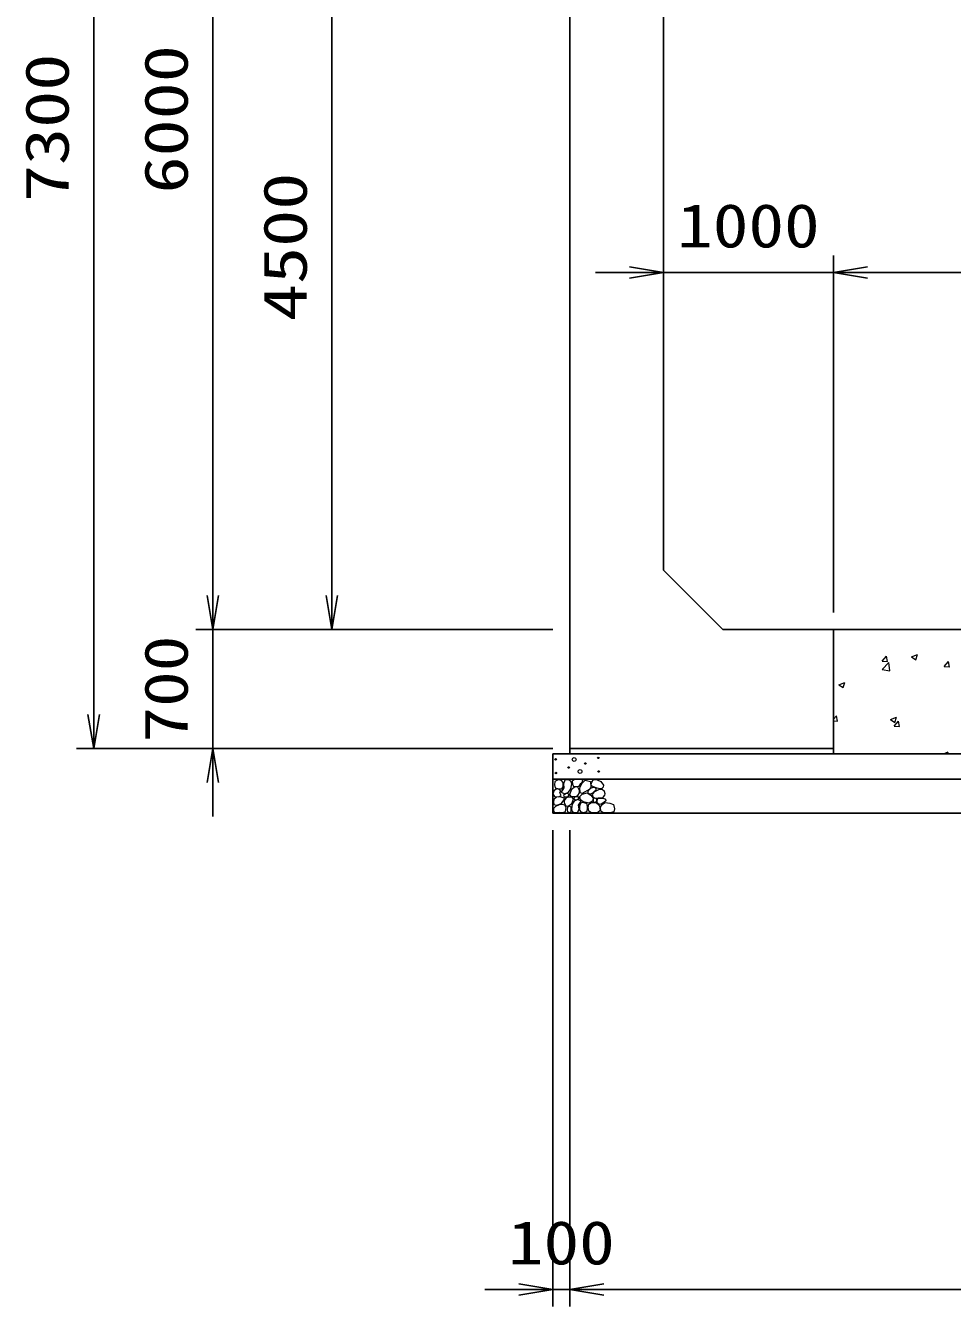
# Model space of a CAD drawing. Units: millimetres at full size. Extents: x 0 to 84100, y 0 to 59400.
# Drawn here: x 60300 to 65749, y 28820 to 36351 of the extents above; entities that cross this region are included whole.
import ezdxf
from ezdxf.enums import TextEntityAlignment as Align

# ---------------------------------------------------------------- set-up
doc = ezdxf.new("R2010")
doc.units = ezdxf.units.MM
for name, color, linetype, lineweight in [('D-DCR-HCHn', 4, 'Continuous', 9), ('D-STR-DIM', 7, 'Continuous', 25), ('D-STR-STRn', 1, 'Continuous', 25)]:
    doc.layers.add(name, color=color, linetype=linetype, lineweight=lineweight)
doc.styles.add('ＭＳ ゴシック', font='')
doc.styles.get('ＭＳ ゴシック').set_extended_font_data('MS Gothic')

# ---------------------------------------------------------------- blocks, each defined once
blk = doc.blocks.new('open_arrow')
at = {"color": 0, "linetype": 'Continuous', "lineweight": -2}
blk.add_lwpolyline([(7.5, 1.25), (0, 0), (7.5, -1.25)], dxfattribs=at)

msp = doc.modelspace()

# ---------------------------------------------------------------- linework, layer by layer
at = {"layer": 'D-DCR-HCHn'}
for p, q in [((65337.009, 32614.4), (65367.373, 32611.744)), ((65337.118, 32614.425), (65361.609, 32643.611)), ((65367.586, 32611.313), (65361.713, 32643.156)), ((65508.93, 32639.335), (65544.5, 32652.989)), ((65508.933, 32639.268), (65534.202, 32622.224)), ((65534.232, 32622.25), (65544.532, 32652.948)), ((65701.488, 32582.547), (65725.978, 32611.733)), ((65731.954, 32579.433), (65726.08, 32611.276)), ((65336.773, 32564.652), (65376.34, 32605.889)), ((65336.85, 32564.448), (65382.03, 32557.441)), ((65381.973, 32557.564), (65376.36, 32605.808)), ((65701.377, 32582.522), (65731.741, 32579.865)), ((65082.097, 32475.489), (65117.667, 32489.143)), ((65082.1, 32475.422), (65107.369, 32458.378)), ((65107.399, 32458.404), (65117.699, 32489.102)), ((65050, 32272.251), (65067.726, 32293.376)), ((65050, 32263.563), (65073.491, 32261.508)), ((65073.701, 32261.08), (65067.828, 32292.923)), ((65385.327, 32270.958), (65420.896, 32284.612)), ((65385.329, 32270.892), (65410.598, 32253.848)), ((65407.605, 32232.311), (65432.095, 32261.498)), ((65410.628, 32253.874), (65420.928, 32284.572)), ((65438.069, 32229.199), (65432.195, 32261.042)), ((65407.495, 32232.287), (65437.859, 32229.63)), ((65697.865, 32070), (65724.126, 32080.081)), ((65720.787, 32070), (65724.156, 32080.042))]:
    msp.add_line(p, q, dxfattribs=at)
for points in [[(63407.281, 31853.808), (63400.346, 31833.005), (63409.592, 31819.136), (63432.707, 31816.824), (63448.488, 31823.599), (63441.952, 31839.939), (63446.575, 31849.185), (63437.33, 31858.431), (63423.461, 31863.053)], [(63451.198, 31911.594), (63430.395, 31916.217), (63411.904, 31906.971), (63409.592, 31886.168), (63414.215, 31869.988), (63437.33, 31863.053), (63453.51, 31863.053), (63460.444, 31874.611), (63460.444, 31900.037)], [(63469.69, 31913.906), (63462.756, 31893.102), (63465.067, 31869.988), (63448.887, 31844.562), (63469.69, 31833.005), (63492.805, 31844.562), (63506.673, 31863.053), (63511.296, 31893.102), (63506.673, 31909.283), (63492.805, 31916.217)], [(63508.985, 31858.431), (63497.427, 31830.693), (63506.673, 31819.136), (63534.411, 31819.136), (63545.968, 31823.759), (63557.525, 31839.939), (63557.525, 31853.808), (63545.968, 31872.299), (63532.099, 31874.611)], [(63573.447, 31836.214), (63560.689, 31840.569), (63559.425, 31868.678), (63572.512, 31897.359), (63589.448, 31913.536), (63621.403, 31907.032), (63624.133, 31871.913), (63613.816, 31859.876), (63585.739, 31844.301)], [(63604.798, 31845.711), (63606.454, 31839.566), (63612.011, 31835.193), (63624.19, 31833.302), (63635.305, 31839.802), (63645.592, 31849.138), (63654.858, 31857.333), (63654.635, 31863.462), (63648.736, 31868.875), (63634.203, 31870.356), (63621.47, 31864.383), (63612.011, 31855.165), (63607.281, 31850.556)], [(63632.012, 31879.601), (63625.964, 31885.086), (63624.897, 31890.792), (63628.414, 31903.305), (63638.71, 31917.61), (63661.004, 31916.105), (63682.571, 31905.811), (63697.195, 31885.597), (63695.021, 31872.456), (63688.02, 31865.716), (63676.769, 31863.215), (63660.511, 31867.483), (63639.289, 31874.481)], [(63693.372, 31811.832), (63698.688, 31816.874), (63705.476, 31825.68), (63707.145, 31833.275), (63703.144, 31847.685), (63689.088, 31858.67), (63668.907, 31857.89), (63641.698, 31843.001), (63632.086, 31830.757), (63635.152, 31816.784), (63644.778, 31810.04), (63653.599, 31809.145), (63667.363, 31809.524), (63680.808, 31811.002)], [(63451.155, 31777.009), (63468.277, 31802.692), (63466.137, 31809.112), (63442.594, 31815.533), (63421.192, 31813.393), (63406.21, 31800.551), (63404.07, 31785.57), (63406.21, 31770.588), (63423.332, 31766.308)], [(63474.313, 31833.005), (63462.756, 31823.759), (63467.379, 31816.824), (63483.559, 31816.824), (63490.493, 31819.136), (63495.116, 31828.382), (63488.182, 31835.316)], [(63511.082, 31777.009), (63521.783, 31802.692), (63513.222, 31813.393), (63487.539, 31813.393), (63476.838, 31809.112), (63466.137, 31794.131), (63466.137, 31781.289), (63476.838, 31764.167), (63489.679, 31762.027)], [(63547.466, 31725.643), (63553.886, 31744.905), (63551.746, 31766.308), (63566.728, 31789.85), (63547.466, 31800.551), (63526.063, 31789.85), (63513.222, 31772.728), (63508.941, 31744.905), (63513.222, 31729.924), (63526.063, 31723.503)], [(63543.185, 31800.551), (63553.886, 31809.112), (63549.606, 31815.533), (63534.624, 31815.533), (63528.204, 31813.393), (63523.923, 31804.832), (63530.344, 31798.411)], [(63564.588, 31727.783), (63583.85, 31723.503), (63600.972, 31732.064), (63603.112, 31751.326), (63600.968, 31774.878), (63577.429, 31782.327), (63562.447, 31778.603), (63556.027, 31762.027), (63556.027, 31738.484)], [(63613.203, 31779.532), (63577.829, 31786.129), (63562.782, 31798.266), (63558.03, 31817.263), (63572.713, 31831.629), (63601.323, 31839.69), (63622.97, 31826.761), (63636.961, 31809.347), (63633.002, 31791.67)], [(63612.352, 31773.637), (63627.306, 31782.556), (63653.44, 31782.292), (63674.93, 31763.525), (63678.643, 31734.899), (63664.853, 31724.245), (63628.098, 31721.871), (63611.731, 31731.633), (63607.172, 31754.06)], [(63649.971, 31785.265), (63654.183, 31788.446), (63657.686, 31793.505), (63657.81, 31800.431), (63653.414, 31806.067), (63645.769, 31807.977), (63639.356, 31806.179), (63637.704, 31800.442), (63636.896, 31794.835), (63637.881, 31787.456), (63643.975, 31784.127)], [(63677.597, 31770.331), (63667.895, 31775.079), (63660.89, 31783.822), (63660.719, 31795.084), (63664.942, 31805.627), (63680.189, 31807.625), (63695.054, 31808.018), (63709.481, 31802.512), (63711.849, 31793.273), (63699.54, 31782.195), (63684.555, 31773.15)], [(63709.972, 31722.493), (63694.837, 31724.274), (63684.866, 31729.787), (63680.835, 31742.722), (63680.945, 31754.963), (63690.172, 31771.678), (63708.242, 31782.822), (63735.731, 31778.403), (63757.453, 31770.334), (63762.643, 31746.125), (63758.03, 31728.257), (63736.884, 31722.877)], [(63459.716, 31723.503), (63474.698, 31729.924), (63478.978, 31751.326), (63470.417, 31766.308), (63455.435, 31770.588), (63436.173, 31768.448), (63414.771, 31759.887), (63404.07, 31747.045), (63404.07, 31732.064), (63410.49, 31723.503), (63436.173, 31725.643)], [(63506.801, 31729.924), (63506.801, 31755.606), (63496.1, 31762.027), (63485.399, 31755.606), (63483.259, 31740.625), (63485.399, 31727.783), (63500.381, 31723.503)]]:
    msp.add_lwpolyline(points, close=True, dxfattribs=at)
msp.add_lwpolyline([(63543.432, 31918.547), (63526.093, 31916.446), (63514.258, 31908.701), (63514.626, 31889.819), (63520.514, 31876.087), (63535.025, 31876.185), (63555.107, 31879.153), (63564.799, 31893.689), (63574.082, 31903.492), (63576.884, 31914.345), (63564.099, 31918.547), (63543.082, 31918.547)], dxfattribs=at)
for centre, radius in [((63416.091, 32036.145), 4.5), ((63525.004, 32036.145), 11.25), ((63591.563, 32012.459), 4.5), ((63667.197, 32045.221), 4.5), ((63417.803, 31955.879), 4.5), ((63493.437, 31988.641), 4.5), ((63559.996, 31964.955), 11.25), ((63668.909, 31964.955), 4.5)]:
    msp.add_circle(centre, radius, dxfattribs=at)
at = {"layer": 'D-STR-DIM'}
for p, q in [((60700, 32100), (60700, 39400)), ((61400, 32800), (61400, 38800)), ((62100, 37300), (62100, 32800)), ((65050, 32900), (65050, 35000)), ((65050, 32900), (65050, 35000)), ((63650, 34900), (65450, 34900)), ((65050, 34900), (71050, 34900)), ((61400, 31700), (61400, 33200)), ((63400, 32800), (61300, 32800)), ((63400, 32800), (61300, 32800)), ((63400, 32800), (62000, 32800)), ((63400, 32100), (60600, 32100)), ((63400, 32100), (61300, 32100)), ((63400, 31620), (63400, 28820)), ((63500, 31620), (63500, 28820)), ((63500, 31620), (63500, 28820)), ((63000, 28920), (63900, 28920)), ((63500, 28920), (72600, 28920))]:
    msp.add_line(p, q, dxfattribs=at)
at = {"layer": 'D-STR-STRn'}
for p, q in [((63500, 32100), (63500, 39400)), ((64050, 33150), (64050, 38450)), ((64400, 32800), (64050, 33150)), ((71700, 32800), (64400, 32800)), ((65050, 32070), (65050, 32800)), ((65050, 32100), (63500, 32100)), ((63500, 32100), (63500, 32070)), ((72700, 32070), (63400, 32070)), ((63400, 31720), (63400, 32070)), ((72700, 31920), (63400, 31920)), ((72700, 31720), (63400, 31720))]:
    msp.add_line(p, q, dxfattribs=at)

# ---------------------------------------------------------------- block references
at = {"layer": 'D-STR-DIM', "xscale": 26.7, "yscale": 26.7}
for p, rotation in [((64050, 34900), 180), ((61400, 32800), 90), ((61400, 32800), 90), ((62100, 32800), 90), ((60700, 32100), 90), ((61400, 32100), 270), ((63400, 28920), 180)]:
    msp.add_blockref('open_arrow', p, dxfattribs=dict(at, rotation=rotation))
for p in [(65050, 34900), (65050, 34900), (63500, 28920), (63500, 28920)]:
    msp.add_blockref('open_arrow', p, dxfattribs=at)

# ---------------------------------------------------------------- texts
at = {"layer": 'D-STR-DIM', "style": 'ＭＳ ゴシック'}
for s, width, p in [('7300', 1.25, (60425, 35750)), ('6000', 1.25, (61125, 35800)), ('4500', 1.25, (61825, 35050)), ('700', 1.2, (61125, 32450))]:
    msp.add_text(s, height=256.6, rotation=90, dxfattribs=dict(at, width=width)).set_placement(p, align=Align.MIDDLE_CENTER)
at = {"layer": 'D-STR-DIM', "style": 'ＭＳ ゴシック', "width": 1.2}
for s, p in [('1000', (64550, 35175)), ('100', (63450, 29195))]:
    msp.add_text(s, height=256.6, dxfattribs=at).set_placement(p, align=Align.MIDDLE_CENTER)

doc.saveas('drawing.dxf')
